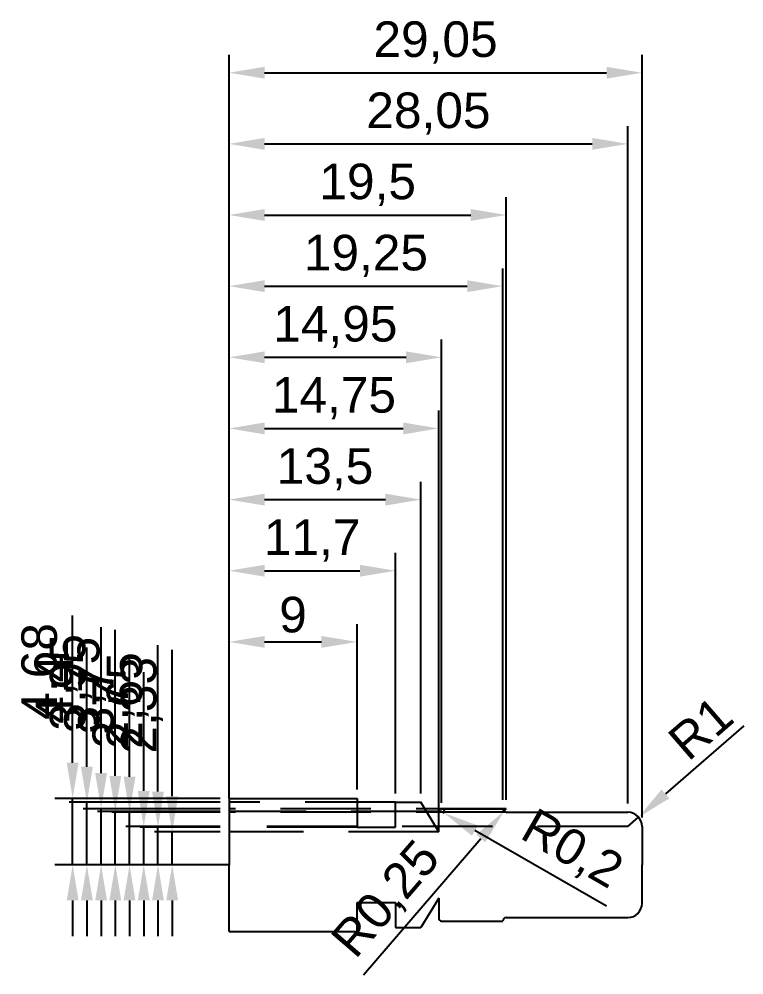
# Model space of a CAD drawing. Header units: millimetres. Extents: x -297 to 179, y -27 to 149.
# Drawn here: x -296.8 to -245.8, y -3.1 to 64.1 of the extents above; entities that cross this region are included whole.
import ezdxf

# ---------------------------------------------------------------- set-up
doc = ezdxf.new("R2010")
doc.units = ezdxf.units.MM
doc.linetypes.add('HIDDEN', pattern=[9.525, 6.35, -3.175])
doc.layers.add('Absolute', color=7, linetype='Continuous', plot=False)
doc.layers.add('Radius', color=7, linetype='Continuous', plot=False)
doc.styles.get("Standard").update_dxf_attribs({"font": 'arial.ttf'})
doc.dimstyles.new('ISO-25', dxfattribs={"dimtxt": 2.5, "dimasz": 2.5, "dimexe": 1.25, "dimexo": 0.625, "dimtad": 1, "dimtxsty": 'Standard', "dimcen": 2.5, "dimadec": 0, "dimazin": 0, "dimtfac": 1, "dimtmove": 0, "dimatfit": 3, "dimfxl": 1, "dimarcsym": 0})

# ---------------------------------------------------------------- blocks, each defined once
blk = doc.blocks.new('*D12')
at = {"layer": 'Absolute', "color": 0, "lineweight": -2, "transparency": 16777216}
for p, q in [((-281.991, 20.975), (-281.991, 21.6)), ((-272.991, 9.975), (-272.991, 21.6)), ((-279.491, 20.35), (-275.491, 20.35))]:
    blk.add_line(p, q, dxfattribs=at)
at = {"layer": 'Absolute', "color": 0, "transparency": 16777216}
for points in [[(-279.491, 20.767), (-279.491, 19.933), (-281.991, 20.35)], [(-275.491, 20.767), (-275.491, 19.933), (-272.991, 20.35)]]:
    blk.add_solid(points, dxfattribs=at)
at = {"layer": 'Defpoints', "color": 0, "transparency": 16777216}
for p in [(-281.991, 20.35), (-272.991, 20.35), (-272.991, 9.35)]:
    blk.add_point(p, dxfattribs=at)
at = {"layer": 'Absolute', "color": 0, "transparency": 16777216, "insert": (-277.491, 22.251), "char_height": 2.5, "attachment_point": 5}
blk.add_mtext('9', dxfattribs=at)
blk = doc.blocks.new('*D13')
at = {"layer": 'Absolute', "color": 0, "lineweight": -2, "transparency": 16777216}
for p, q in [((-281.991, 9.975), (-281.991, 26.6)), ((-270.291, 9.7), (-270.291, 26.6)), ((-279.491, 25.35), (-272.791, 25.35))]:
    blk.add_line(p, q, dxfattribs=at)
at = {"layer": 'Absolute', "color": 0, "transparency": 16777216}
for points in [[(-279.491, 25.767), (-279.491, 24.933), (-281.991, 25.35)], [(-272.791, 25.767), (-272.791, 24.933), (-270.291, 25.35)]]:
    blk.add_solid(points, dxfattribs=at)
at = {"layer": 'Defpoints', "color": 0, "transparency": 16777216}
for p in [(-270.291, 25.35), (-281.991, 9.35), (-270.291, 9.075)]:
    blk.add_point(p, dxfattribs=at)
at = {"layer": 'Absolute', "color": 0, "transparency": 16777216, "insert": (-276.141, 27.477), "char_height": 2.5, "attachment_point": 5}
blk.add_mtext('11,7', dxfattribs=at)
blk = doc.blocks.new('*D14')
at = {"layer": 'Absolute', "color": 0, "lineweight": -2, "transparency": 16777216}
for p, q in [((-281.991, 9.975), (-281.991, 31.6)), ((-268.491, 9.7), (-268.491, 31.6)), ((-279.491, 30.35), (-270.991, 30.35))]:
    blk.add_line(p, q, dxfattribs=at)
at = {"layer": 'Absolute', "color": 0, "transparency": 16777216}
for points in [[(-279.491, 30.767), (-279.491, 29.933), (-281.991, 30.35)], [(-270.991, 30.767), (-270.991, 29.933), (-268.491, 30.35)]]:
    blk.add_solid(points, dxfattribs=at)
at = {"layer": 'Defpoints', "color": 0, "transparency": 16777216}
for p in [(-268.491, 30.35), (-281.991, 9.35), (-268.491, 9.075)]:
    blk.add_point(p, dxfattribs=at)
at = {"layer": 'Absolute', "color": 0, "transparency": 16777216, "insert": (-275.241, 32.477), "char_height": 2.5, "attachment_point": 5}
blk.add_mtext('13,5', dxfattribs=at)
blk = doc.blocks.new('*D15')
at = {"layer": 'Absolute', "color": 0, "lineweight": -2, "transparency": 16777216}
for p, q in [((-281.991, 9.975), (-281.991, 36.6)), ((-267.241, 7.625), (-267.241, 36.6)), ((-279.491, 35.35), (-269.741, 35.35))]:
    blk.add_line(p, q, dxfattribs=at)
at = {"layer": 'Absolute', "color": 0, "transparency": 16777216}
for points in [[(-279.491, 35.767), (-279.491, 34.933), (-281.991, 35.35)], [(-269.741, 35.767), (-269.741, 34.933), (-267.241, 35.35)]]:
    blk.add_solid(points, dxfattribs=at)
at = {"layer": 'Defpoints', "color": 0, "transparency": 16777216}
for p in [(-267.241, 35.35), (-281.991, 9.35), (-267.241, 7)]:
    blk.add_point(p, dxfattribs=at)
at = {"layer": 'Absolute', "color": 0, "transparency": 16777216, "insert": (-274.616, 37.477), "char_height": 2.5, "attachment_point": 5}
blk.add_mtext('14,75', dxfattribs=at)
blk = doc.blocks.new('*D16')
at = {"layer": 'Absolute', "color": 0, "lineweight": -2, "transparency": 16777216}
for p, q in [((-281.991, 9.975), (-281.991, 41.6)), ((-267.041, 9.05), (-267.041, 41.6)), ((-279.491, 40.35), (-269.541, 40.35))]:
    blk.add_line(p, q, dxfattribs=at)
at = {"layer": 'Absolute', "color": 0, "transparency": 16777216}
for points in [[(-279.491, 40.767), (-279.491, 39.933), (-281.991, 40.35)], [(-269.541, 40.767), (-269.541, 39.933), (-267.041, 40.35)]]:
    blk.add_solid(points, dxfattribs=at)
at = {"layer": 'Defpoints', "color": 0, "transparency": 16777216}
for p in [(-267.041, 40.35), (-281.991, 9.35), (-267.041, 8.425)]:
    blk.add_point(p, dxfattribs=at)
at = {"layer": 'Absolute', "color": 0, "transparency": 16777216, "insert": (-274.516, 42.477), "char_height": 2.5, "attachment_point": 5}
blk.add_mtext('14,95', dxfattribs=at)
blk = doc.blocks.new('*D17')
at = {"layer": 'Absolute', "color": 0, "lineweight": -2, "transparency": 16777216}
for p, q in [((-281.991, 9.975), (-281.991, 46.6)), ((-262.741, 9.25), (-262.741, 46.6)), ((-279.491, 45.35), (-265.241, 45.35))]:
    blk.add_line(p, q, dxfattribs=at)
at = {"layer": 'Absolute', "color": 0, "transparency": 16777216}
for points in [[(-279.491, 45.767), (-279.491, 44.933), (-281.991, 45.35)], [(-265.241, 45.767), (-265.241, 44.933), (-262.741, 45.35)]]:
    blk.add_solid(points, dxfattribs=at)
at = {"layer": 'Defpoints', "color": 0, "transparency": 16777216}
for p in [(-262.741, 45.35), (-281.991, 9.35), (-262.741, 8.625)]:
    blk.add_point(p, dxfattribs=at)
at = {"layer": 'Absolute', "color": 0, "transparency": 16777216, "insert": (-272.366, 47.477), "char_height": 2.5, "attachment_point": 5}
blk.add_mtext('19,25', dxfattribs=at)
blk = doc.blocks.new('*D18')
at = {"layer": 'Absolute', "color": 0, "lineweight": -2, "transparency": 16777216}
for p, q in [((-281.991, 9.975), (-281.991, 51.6)), ((-262.491, 9.25), (-262.491, 51.6)), ((-279.491, 50.35), (-264.991, 50.35))]:
    blk.add_line(p, q, dxfattribs=at)
at = {"layer": 'Absolute', "color": 0, "transparency": 16777216}
for points in [[(-279.491, 50.767), (-279.491, 49.933), (-281.991, 50.35)], [(-264.991, 50.767), (-264.991, 49.933), (-262.491, 50.35)]]:
    blk.add_solid(points, dxfattribs=at)
at = {"layer": 'Defpoints', "color": 0, "transparency": 16777216}
for p in [(-262.491, 50.35), (-281.991, 9.35), (-262.491, 8.625)]:
    blk.add_point(p, dxfattribs=at)
at = {"layer": 'Absolute', "color": 0, "transparency": 16777216, "insert": (-272.241, 52.477), "char_height": 2.5, "attachment_point": 5}
blk.add_mtext('19,5', dxfattribs=at)
blk = doc.blocks.new('*D19')
at = {"layer": 'Absolute', "color": 0, "lineweight": -2, "transparency": 16777216}
for p, q in [((-281.991, 9.975), (-281.991, 56.6)), ((-253.941, 9), (-253.941, 56.6)), ((-279.491, 55.35), (-256.441, 55.35))]:
    blk.add_line(p, q, dxfattribs=at)
at = {"layer": 'Absolute', "color": 0, "transparency": 16777216}
for points in [[(-279.491, 55.767), (-279.491, 54.933), (-281.991, 55.35)], [(-256.441, 55.767), (-256.441, 54.933), (-253.941, 55.35)]]:
    blk.add_solid(points, dxfattribs=at)
at = {"layer": 'Defpoints', "color": 0, "transparency": 16777216}
for p in [(-253.941, 55.35), (-281.991, 9.35), (-253.941, 8.375)]:
    blk.add_point(p, dxfattribs=at)
at = {"layer": 'Absolute', "color": 0, "transparency": 16777216, "insert": (-267.966, 57.477), "char_height": 2.5, "attachment_point": 5}
blk.add_mtext('28,05', dxfattribs=at)
blk = doc.blocks.new('*D20')
at = {"layer": 'Absolute', "color": 0, "lineweight": -2, "transparency": 16777216}
for p, q in [((-281.991, 9.975), (-281.991, 61.6)), ((-252.941, 8), (-252.941, 61.6)), ((-279.491, 60.35), (-255.441, 60.35))]:
    blk.add_line(p, q, dxfattribs=at)
at = {"layer": 'Absolute', "color": 0, "transparency": 16777216}
for points in [[(-279.491, 60.767), (-279.491, 59.933), (-281.991, 60.35)], [(-255.441, 60.767), (-255.441, 59.933), (-252.941, 60.35)]]:
    blk.add_solid(points, dxfattribs=at)
at = {"layer": 'Defpoints', "color": 0, "transparency": 16777216}
for p in [(-252.941, 60.35), (-281.991, 9.35), (-252.941, 7.375)]:
    blk.add_point(p, dxfattribs=at)
at = {"layer": 'Absolute', "color": 0, "transparency": 16777216, "insert": (-267.466, 62.477), "char_height": 2.5, "attachment_point": 5}
blk.add_mtext('29,05', dxfattribs=at)
blk = doc.blocks.new('*D21')
at = {"layer": 'Defpoints', "color": 0, "transparency": 16777216}
for p in [(-267.041, 8.425), (-266.867, 8.326)]:
    blk.add_point(p, dxfattribs=at)
at = {"layer": 'Radius', "color": 0, "lineweight": -2, "transparency": 16777216}
for p, q in [((-267.041, 8.425), (-266.867, 8.326)), ((-255.437, 1.786), (-264.697, 7.084))]:
    blk.add_line(p, q, dxfattribs=at)
blk.add_arc((-267.041, 8.425), 0.2, 330.22298, 90, dxfattribs=at)
at = {"layer": 'Radius', "color": 0, "transparency": 16777216}
blk.add_solid([(-264.49, 7.446), (-264.904, 6.722), (-266.867, 8.326)], dxfattribs=at)
at = {"layer": 'Radius', "color": 0, "transparency": 16777216, "insert": (-257.926, 5.661), "char_height": 2.5, "attachment_point": 5, "rotation": 330.22298}
blk.add_mtext('R0,2', dxfattribs=at)
blk = doc.blocks.new('*D22')
at = {"layer": 'Defpoints', "color": 0, "transparency": 16777216}
for p in [(-262.654, 8.435), (-262.491, 8.625)]:
    blk.add_point(p, dxfattribs=at)
at = {"layer": 'Radius', "color": 0, "lineweight": -2, "transparency": 16777216}
for p, q in [((-262.491, 8.625), (-262.654, 8.435)), ((-272.538, -3.053), (-264.284, 6.54))]:
    blk.add_line(p, q, dxfattribs=at)
at = {"layer": 'Radius', "color": 0, "transparency": 16777216}
blk.add_solid([(-264.6, 6.812), (-263.968, 6.269), (-262.654, 8.435)], dxfattribs=at)
at = {"layer": 'Radius', "color": 0, "transparency": 16777216, "insert": (-270.839, 2.183), "char_height": 2.5, "attachment_point": 5, "rotation": 49.29413}
blk.add_mtext('R0,25', dxfattribs=at)
blk = doc.blocks.new('*D23')
at = {"layer": 'Defpoints', "color": 0, "transparency": 16777216}
for p in [(-253.185, 8.03), (-253.941, 7.375)]:
    blk.add_point(p, dxfattribs=at)
at = {"layer": 'Radius', "color": 0, "lineweight": -2, "transparency": 16777216}
for p, q in [((-245.778, 14.445), (-251.295, 9.666)), ((-253.941, 7.375), (-253.185, 8.03))]:
    blk.add_line(p, q, dxfattribs=at)
at = {"layer": 'Radius', "color": 0, "transparency": 16777216}
blk.add_solid([(-251.568, 9.981), (-251.022, 9.351), (-253.185, 8.03)], dxfattribs=at)
at = {"layer": 'Radius', "color": 0, "transparency": 16777216, "insert": (-248.823, 14.295), "char_height": 2.5, "attachment_point": 5, "rotation": 40.89569}
blk.add_mtext('R1', dxfattribs=at)
blk = doc.blocks.new('*D24')
at = {"layer": 'Defpoints', "color": 0, "transparency": 16777216}
for p in [(-285.991, 7), (-281.991, 7), (-281.991, 4.675)]:
    blk.add_point(p, dxfattribs=at)
at = {"layer": 'Radius', "color": 0, "lineweight": -2, "transparency": 16777216}
for p, q in [((-285.991, 9.5), (-285.991, 19.786)), ((-282.616, 7), (-287.241, 7)), ((-285.991, 4.675), (-285.991, 7)), ((-282.616, 4.675), (-287.241, 4.675)), ((-285.991, 2.175), (-285.991, -0.325))]:
    blk.add_line(p, q, dxfattribs=at)
at = {"layer": 'Radius', "color": 0, "transparency": 16777216}
for points in [[(-286.408, 9.5), (-285.574, 9.5), (-285.991, 7)], [(-286.408, 2.175), (-285.574, 2.175), (-285.991, 4.675)]]:
    blk.add_solid(points, dxfattribs=at)
at = {"layer": 'Radius', "color": 0, "transparency": 16777216, "insert": (-288.118, 15.893), "char_height": 2.5, "attachment_point": 5, "rotation": 90}
blk.add_mtext('2,33', dxfattribs=at)
blk = doc.blocks.new('*D25')
at = {"layer": 'Defpoints', "color": 0, "transparency": 16777216}
for p in [(-286.991, 7.325), (-281.991, 7.325), (-281.991, 4.675)]:
    blk.add_point(p, dxfattribs=at)
at = {"layer": 'Radius', "color": 0, "lineweight": -2, "transparency": 16777216}
for p, q in [((-286.991, 9.825), (-286.991, 20.13)), ((-282.616, 7.325), (-288.241, 7.325)), ((-286.991, 4.675), (-286.991, 7.325)), ((-282.616, 4.675), (-288.241, 4.675)), ((-286.991, 2.175), (-286.991, -0.325))]:
    blk.add_line(p, q, dxfattribs=at)
at = {"layer": 'Radius', "color": 0, "transparency": 16777216}
for points in [[(-287.408, 9.825), (-286.574, 9.825), (-286.991, 7.325)], [(-287.408, 2.175), (-286.574, 2.175), (-286.991, 4.675)]]:
    blk.add_solid(points, dxfattribs=at)
at = {"layer": 'Radius', "color": 0, "transparency": 16777216, "insert": (-289.118, 16.228), "char_height": 2.5, "attachment_point": 5, "rotation": 90}
blk.add_mtext('2,65', dxfattribs=at)
blk = doc.blocks.new('*D26')
at = {"layer": 'Defpoints', "color": 0, "transparency": 16777216}
for p in [(-287.991, 7.375), (-281.991, 7.375), (-281.991, 4.675)]:
    blk.add_point(p, dxfattribs=at)
at = {"layer": 'Radius', "color": 0, "lineweight": -2, "transparency": 16777216}
for p, q in [((-287.991, 9.875), (-287.991, 18.219)), ((-282.616, 7.375), (-289.241, 7.375)), ((-287.991, 4.675), (-287.991, 7.375)), ((-282.616, 4.675), (-289.241, 4.675)), ((-287.991, 2.175), (-287.991, -0.325))]:
    blk.add_line(p, q, dxfattribs=at)
at = {"layer": 'Radius', "color": 0, "transparency": 16777216}
for points in [[(-288.408, 9.875), (-287.574, 9.875), (-287.991, 7.375)], [(-288.408, 2.175), (-287.574, 2.175), (-287.991, 4.675)]]:
    blk.add_solid(points, dxfattribs=at)
at = {"layer": 'Radius', "color": 0, "transparency": 16777216, "insert": (-290.118, 15.297), "char_height": 2.5, "attachment_point": 5, "rotation": 90}
blk.add_mtext('2,7', dxfattribs=at)
blk = doc.blocks.new('*D27')
at = {"layer": 'Defpoints', "color": 0, "transparency": 16777216}
for p in [(-288.991, 8.375), (-281.991, 8.375), (-281.991, 4.675)]:
    blk.add_point(p, dxfattribs=at)
at = {"layer": 'Radius', "color": 0, "lineweight": -2, "transparency": 16777216}
for p, q in [((-288.991, 10.875), (-288.991, 19.175)), ((-282.616, 8.375), (-290.241, 8.375)), ((-288.991, 4.675), (-288.991, 8.375)), ((-282.616, 4.675), (-290.241, 4.675)), ((-288.991, 2.175), (-288.991, -0.325))]:
    blk.add_line(p, q, dxfattribs=at)
at = {"layer": 'Radius', "color": 0, "transparency": 16777216}
for points in [[(-289.408, 10.875), (-288.574, 10.875), (-288.991, 8.375)], [(-289.408, 2.175), (-288.574, 2.175), (-288.991, 4.675)]]:
    blk.add_solid(points, dxfattribs=at)
at = {"layer": 'Radius', "color": 0, "transparency": 16777216, "insert": (-291.118, 16.275), "char_height": 2.5, "attachment_point": 5, "rotation": 90}
blk.add_mtext('3,7', dxfattribs=at)
blk = doc.blocks.new('*D28')
at = {"layer": 'Defpoints', "color": 0, "transparency": 16777216}
for p in [(-289.991, 8.425), (-281.991, 8.425), (-281.991, 4.675)]:
    blk.add_point(p, dxfattribs=at)
at = {"layer": 'Radius', "color": 0, "lineweight": -2, "transparency": 16777216}
for p, q in [((-289.991, 10.925), (-289.991, 21.186)), ((-282.616, 8.425), (-291.241, 8.425)), ((-289.991, 4.675), (-289.991, 8.425)), ((-282.616, 4.675), (-291.241, 4.675)), ((-289.991, 2.175), (-289.991, -0.325))]:
    blk.add_line(p, q, dxfattribs=at)
at = {"layer": 'Radius', "color": 0, "transparency": 16777216}
for points in [[(-290.408, 10.925), (-289.574, 10.925), (-289.991, 8.425)], [(-290.408, 2.175), (-289.574, 2.175), (-289.991, 4.675)]]:
    blk.add_solid(points, dxfattribs=at)
at = {"layer": 'Radius', "color": 0, "transparency": 16777216, "insert": (-292.118, 17.305), "char_height": 2.5, "attachment_point": 5, "rotation": 90}
blk.add_mtext('3,75', dxfattribs=at)
blk = doc.blocks.new('*D29')
at = {"layer": 'Defpoints', "color": 0, "transparency": 16777216}
for p in [(-290.991, 8.625), (-281.991, 8.625), (-281.991, 4.675)]:
    blk.add_point(p, dxfattribs=at)
at = {"layer": 'Radius', "color": 0, "lineweight": -2, "transparency": 16777216}
for p, q in [((-290.991, 11.125), (-290.991, 21.386)), ((-282.616, 8.625), (-292.241, 8.625)), ((-290.991, 4.675), (-290.991, 8.625)), ((-282.616, 4.675), (-292.241, 4.675)), ((-290.991, 2.175), (-290.991, -0.325))]:
    blk.add_line(p, q, dxfattribs=at)
at = {"layer": 'Radius', "color": 0, "transparency": 16777216}
for points in [[(-291.408, 11.125), (-290.574, 11.125), (-290.991, 8.625)], [(-291.408, 2.175), (-290.574, 2.175), (-290.991, 4.675)]]:
    blk.add_solid(points, dxfattribs=at)
at = {"layer": 'Radius', "color": 0, "transparency": 16777216, "insert": (-293.118, 17.505), "char_height": 2.5, "attachment_point": 5, "rotation": 90}
blk.add_mtext('3,95', dxfattribs=at)
blk = doc.blocks.new('*D30')
at = {"layer": 'Defpoints', "color": 0, "transparency": 16777216}
for p in [(-291.991, 9.075), (-281.991, 9.075), (-281.991, 4.675)]:
    blk.add_point(p, dxfattribs=at)
at = {"layer": 'Radius', "color": 0, "lineweight": -2, "transparency": 16777216}
for p, q in [((-291.991, 11.575), (-291.991, 19.967)), ((-282.616, 9.075), (-293.241, 9.075)), ((-291.991, 4.675), (-291.991, 9.075)), ((-282.616, 4.675), (-293.241, 4.675)), ((-291.991, 2.175), (-291.991, -0.325))]:
    blk.add_line(p, q, dxfattribs=at)
at = {"layer": 'Radius', "color": 0, "transparency": 16777216}
for points in [[(-292.408, 11.575), (-291.574, 11.575), (-291.991, 9.075)], [(-292.408, 2.175), (-291.574, 2.175), (-291.991, 4.675)]]:
    blk.add_solid(points, dxfattribs=at)
at = {"layer": 'Radius', "color": 0, "transparency": 16777216, "insert": (-294.113, 17.021), "char_height": 2.5, "attachment_point": 5, "rotation": 90}
blk.add_mtext('4,4', dxfattribs=at)
blk = doc.blocks.new('*D31')
at = {"layer": 'Defpoints', "color": 0, "transparency": 16777216}
for p in [(-292.991, 9.35), (-281.991, 9.35), (-281.991, 4.675)]:
    blk.add_point(p, dxfattribs=at)
at = {"layer": 'Radius', "color": 0, "lineweight": -2, "transparency": 16777216}
for p, q in [((-292.991, 11.85), (-292.991, 22.2)), ((-282.616, 9.35), (-294.241, 9.35)), ((-292.991, 4.675), (-292.991, 9.35)), ((-282.616, 4.675), (-294.241, 4.675)), ((-292.991, 2.175), (-292.991, -0.325))]:
    blk.add_line(p, q, dxfattribs=at)
at = {"layer": 'Radius', "color": 0, "transparency": 16777216}
for points in [[(-293.408, 11.85), (-292.574, 11.85), (-292.991, 9.35)], [(-293.408, 2.175), (-292.574, 2.175), (-292.991, 4.675)]]:
    blk.add_solid(points, dxfattribs=at)
at = {"layer": 'Radius', "color": 0, "transparency": 16777216, "insert": (-295.118, 18.275), "char_height": 2.5, "attachment_point": 5, "rotation": 90}
blk.add_mtext('4,68', dxfattribs=at)

msp = doc.modelspace()

# ---------------------------------------------------------------- linework, layer by layer
for p, q in [((-281.991, 55.35), (-281.991, 60.35)), ((-281.991, 50.35), (-281.991, 55.35)), ((-281.991, 45.35), (-281.991, 50.35)), ((-281.991, 40.35), (-281.991, 45.35)), ((-281.991, 35.35), (-281.991, 40.35)), ((-281.991, 30.35), (-281.991, 35.35)), ((-281.991, 25.35), (-281.991, 30.35)), ((-281.991, 20.35), (-281.991, 25.35)), ((-281.991, 9.35), (-281.991, 19.35))]:
    msp.add_line(p, q)
at = {"color": 1}
for p, q in [((-281.991, 9.35), (-272.991, 9.35)), ((-281.991, 9.35), (-281.991, 4.675)), ((-272.991, 9.35), (-272.991, 7.325)), ((-270.291, 7.325), (-270.291, 9.075)), ((-270.291, 9.075), (-268.491, 9.075)), ((-267.241, 7), (-268.491, 9.075)), ((-267.241, 7), (-267.241, 8.425)), ((-267.041, 8.625), (-262.741, 8.625)), ((-262.491, 8.375), (-253.941, 8.375)), ((-272.991, 7.325), (-270.291, 7.325)), ((-252.941, 7.375), (-252.941, 4.675)), ((-281.991, 0), (-281.991, 4.675)), ((-252.941, 1.975), (-252.941, 4.675)), ((-272.991, 0), (-272.991, 2.025)), ((-272.991, 2.025), (-270.291, 2.025)), ((-270.291, 2.025), (-270.291, 0.275)), ((-267.241, 2.35), (-268.491, 0.275)), ((-267.241, 2.35), (-267.241, 0.925)), ((-267.041, 0.725), (-262.741, 0.725)), ((-262.491, 0.975), (-253.941, 0.975)), ((-281.991, 0), (-272.991, 0)), ((-270.291, 0.275), (-268.491, 0.275))]:
    msp.add_line(p, q, dxfattribs=at)
for centre, radius, start, end in [((-267.041, 8.425), 0.2, 90, 180), ((-262.491, 8.625), 0.25, 180, 270), ((-253.941, 7.375), 1, 0, 90), ((-253.941, 1.975), 1, 270, 0), ((-267.041, 0.925), 0.2, 180, 270), ((-262.491, 0.725), 0.25, 90, 180)]:
    msp.add_arc(centre, radius, start, end, dxfattribs=at)
at = {"layer": 'Absolute'}
for p, q in [((-281.991, 20.35), (-281.991, 21.35)), ((-281.991, 19.35), (-281.991, 20.35)), ((-281.991, 18.35), (-281.991, 19.35)), ((-281.991, 17.35), (-281.991, 18.35)), ((-281.991, 16.35), (-281.991, 17.35)), ((-281.991, 15.35), (-281.991, 16.35)), ((-281.991, 14.35), (-281.991, 15.35)), ((-281.991, 13.35), (-281.991, 14.35)), ((-281.991, 9.35), (-281.991, 13.35))]:
    msp.add_line(p, q, dxfattribs=at)
at = {"layer": 'Radius', "linetype": 'HIDDEN'}
for p, q in [((-270.291, 9.075), (-281.991, 9.075)), ((-262.491, 8.625), (-281.991, 8.625)), ((-267.041, 8.425), (-281.991, 8.425)), ((-262.491, 8.375), (-281.991, 8.375)), ((-253.941, 7.375), (-281.991, 7.375)), ((-272.991, 7.325), (-281.991, 7.325)), ((-267.241, 7), (-281.991, 7))]:
    msp.add_line(p, q, dxfattribs=at)
at = {"layer": 'Radius'}
for p, q in [((-291.991, 4.675), (-292.991, 4.675)), ((-290.991, 4.675), (-291.991, 4.675)), ((-289.991, 4.675), (-290.991, 4.675)), ((-288.991, 4.675), (-289.991, 4.675)), ((-287.991, 4.675), (-288.991, 4.675)), ((-286.991, 4.675), (-287.991, 4.675)), ((-285.991, 4.675), (-286.991, 4.675)), ((-281.991, 4.675), (-285.991, 4.675))]:
    msp.add_line(p, q, dxfattribs=at)

# ---------------------------------------------------------------- dimensions: what is measured, and where the dimension line sits
at = {"layer": 'Absolute'}
for base, p2, picture, middle in [((-252.941, 60.35), (-252.941, 7.375), '*D20', (-267.466, 60.35)), ((-253.941, 55.35), (-253.941, 8.375), '*D19', (-267.966, 55.35)), ((-262.491, 50.35), (-262.491, 8.625), '*D18', (-272.241, 50.35)), ((-262.741, 45.35), (-262.741, 8.625), '*D17', (-272.366, 45.35)), ((-267.041, 40.35), (-267.041, 8.425), '*D16', (-274.516, 40.35)), ((-267.241, 35.35), (-267.241, 7), '*D15', (-274.616, 35.35)), ((-268.491, 30.35), (-268.491, 9.075), '*D14', (-275.241, 30.35)), ((-270.291, 25.35), (-270.291, 9.075), '*D13', (-276.141, 25.35))]:
    dim = msp.add_linear_dim(base=base, p1=(-281.991, 9.35), p2=p2, dimstyle='ISO-25', dxfattribs=at)
    dim.commit()
    dim.dimension.update_dxf_attribs({"geometry": picture, "text_midpoint": middle, "dimtype": 160})
dim = msp.add_linear_dim(base=(-272.991, 20.35), p1=(-281.991, 20.35), p2=(-272.991, 9.35), dimstyle='ISO-25', dxfattribs=at)
dim.commit()
dim.dimension.update_dxf_attribs({"geometry": '*D12', "text_midpoint": (-277.491, 22.251)})
at = {"layer": 'Radius'}
for base, p1, p2, picture, middle in [((-292.990846072, 9.35), (-281.990846072, 4.675), (-281.990846072, 9.35), '*D31', (-295.118233521, 18.274795362)), ((-290.991, 8.625), (-281.991, 4.675), (-281.991, 8.625), '*D29', (-293.118, 17.505)), ((-289.991, 8.425), (-281.991, 4.675), (-281.991, 8.425), '*D28', (-292.118, 17.305)), ((-291.991, 9.075), (-281.991, 4.675), (-281.991, 9.075), '*D30', (-294.113, 17.021)), ((-286.991, 7.325), (-281.991, 4.675), (-281.991, 7.325), '*D25', (-289.118, 16.228)), ((-285.990846072, 7), (-281.990846072, 4.675), (-281.990846072, 7), '*D24', (-288.118233521, 15.89324693)), ((-288.991, 8.375), (-281.991, 4.675), (-281.991, 8.375), '*D27', (-291.118, 16.275)), ((-287.991, 7.375), (-281.991, 4.675), (-281.991, 7.375), '*D26', (-290.118, 15.297))]:
    dim = msp.add_linear_dim(base=base, p1=p1, p2=p2, angle=90, dimstyle='ISO-25', dxfattribs=at)
    dim.commit()
    dim.dimension.update_dxf_attribs({"geometry": picture, "text_midpoint": middle})
for center, mpoint, picture, middle in [((-253.941, 7.375), (-253.185, 8.03), '*D23', (-248.823, 14.295)), ((-267.041, 8.425), (-266.867, 8.326), '*D21', (-257.926, 5.661)), ((-262.491, 8.625), (-262.654, 8.435), '*D22', (-270.839, 2.183))]:
    dim = msp.add_radius_dim(center=center, mpoint=mpoint, dimstyle='ISO-25', dxfattribs=at)
    dim.commit()
    dim.dimension.update_dxf_attribs({"geometry": picture, "text_midpoint": middle})

doc.saveas('drawing.dxf')
